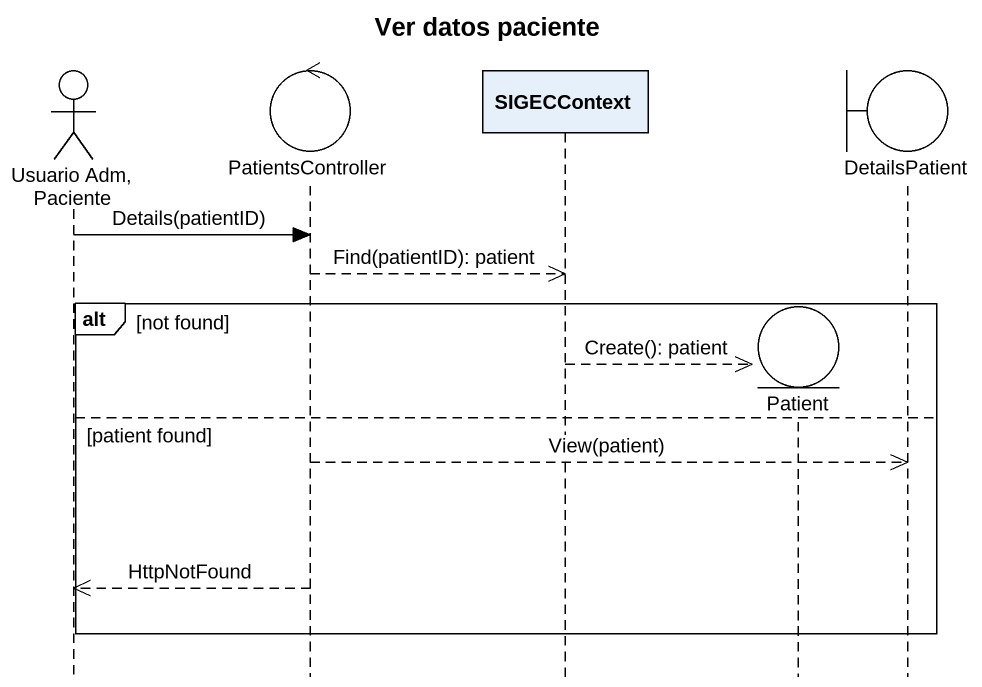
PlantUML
@startuml
title Ver datos paciente
hide footbox
actor "Usuario Adm, Paciente" as Usuario_Adm_Paciente
control PatientsController
participant SIGECContext
entity Patient
boundary DetailsPatient

Usuario_Adm_Paciente -> PatientsController : Details(patientID)
PatientsController -->> SIGECContext : Find(patientID): patient
alt not found
  SIGECContext -->> Patient ** : Create(): patient
else patient found
  PatientsController -->> DetailsPatient : View(patient)
  PatientsController -->> Usuario_Adm_Paciente : HttpNotFound
end
@enduml
